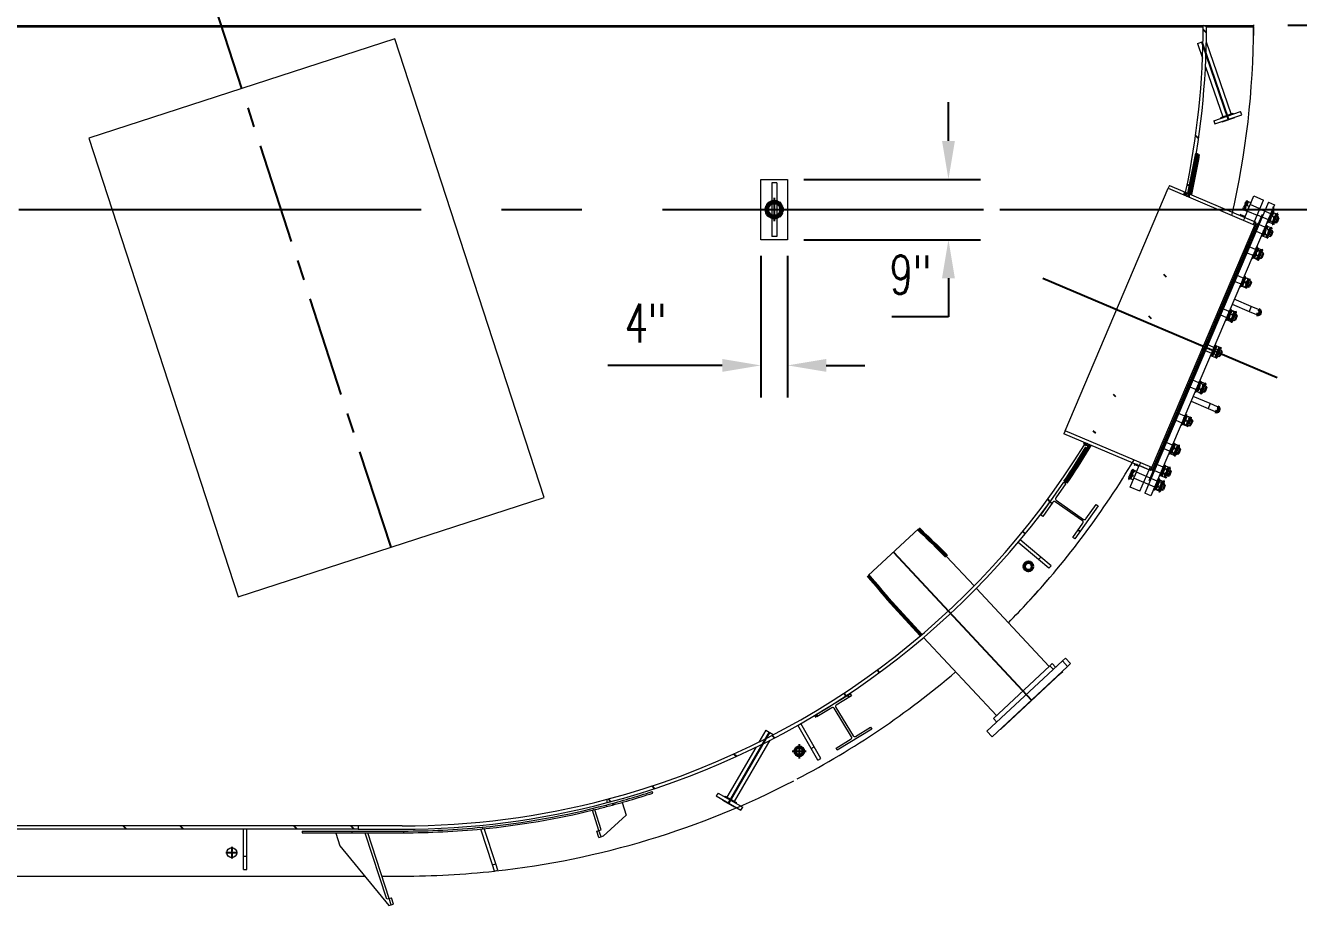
# Model space of a CAD drawing. Header units: inches. Extents: x 0 to 4731, y 0 to 1632.
# Drawn here: x 3888.6 to 4078.5, y 554.5 to 685.9 of the extents above; entities that cross this region are included whole.
import ezdxf

# ---------------------------------------------------------------- set-up
doc = ezdxf.new("R2010")
doc.units = ezdxf.units.IN
doc.header["$LTSCALE"] = 48
doc.header["$MEASUREMENT"] = 0
doc.linetypes.add('CENTER', pattern=[2, 1.25, -0.25, 0.25, -0.25])
doc.linetypes.add('PHANTOM2', pattern=[1.25, 0.625, -0.125, 0.125, -0.125, 0.125, -0.125])
for name, color, linetype, lineweight in [('AM_0', 7, 'Continuous', 50), ('AM_11', 92, 'PHANTOM2', 25), ('AM_7', 142, 'CENTER', 25), ('Am_8', 1, 'Continuous', 25), ('Equipment-AM_0', 7, 'Continuous', 50), ('Process-AM_0', 7, 'Continuous', 50), ('Process-AM_5', 92, 'Continuous', 25), ('Process-AM_7', 142, 'CENTER', 25)]:
    doc.layers.add(name, color=color, linetype=linetype, lineweight=lineweight)
doc.styles.get("Standard").update_dxf_attribs({"font": 'ROMANS.SHX', "width": 0.7})
doc.dimstyles.new('VALMET_ANSI$0', dxfattribs={"dimscale": 48, "dimtxt": 0.12, "dimasz": 0.12, "dimexe": 0.1, "dimexo": 0.05, "dimgap": 0.06, "dimtad": 1, "dimtoh": 1, "dimdec": 5, "dimzin": 7, "dimdsep": 46, "dimlunit": 4, "dimtxsty": 'Standard', "dimcen": 0, "dimclrd": 256, "dimclre": 256, "dimclrt": 140, "dimadec": 0, "dimazin": 2, "dimtp": 0.1, "dimtm": 0.1, "dimtfac": 0.71, "dimtdec": 5, "dimtofl": 0, "dimtmove": 0, "dimatfit": 3, "dimfxl": 1, "dimfrac": 2, "dimtolj": 1, "dimtzin": 7, "dimlwd": -1, "dimlwe": -1, "dimarcsym": 1})
pattern_1 = [(315, (2644.142, 1859.378), (12.72792, 12.72792), []), (315, (2644.142, 1850.892), (12.72792, 12.72792), [])]

# ---------------------------------------------------------------- blocks, each defined once
blk = doc.blocks.new('*U402')
at = {"layer": 'AM_7', "color": 0, "transparency": 16777216}
for p, q in [((-0.87, 0), (-0.15, 0)), ((0, 0.15), (0, 0.87)), ((0.15, 0), (0.87, 0)), ((0, -0.87), (0, -0.15))]:
    blk.add_line(p, q, dxfattribs=at)
at = {"layer": 'AM_7', "color": 0, "linetype": 'Continuous', "transparency": 16777216}
for p, q in [((-0.075, 0), (0.075, 0)), ((0, -0.075), (0, 0.075))]:
    blk.add_line(p, q, dxfattribs=at)
blk = doc.blocks.new('*D537')
at = {"layer": 'Defpoints', "color": 0, "transparency": 16777216}
for p in [(4074.54, 685.93), (4143.88, 685.93), (4031.55, 658.42)]:
    blk.add_point(p, dxfattribs=at)
at = {"layer": 'Process-AM_5', "linetype": 'ByBlock', "transparency": 16777216}
for p, q in [((4076.94, 685.93), (4148.68, 685.93)), ((4143.88, 680.17), (4143.88, 664.18)), ((4033.95, 658.42), (4148.68, 658.42)), ((4143.88, 658.42), (4143.88, 627.42)), ((4143.88, 627.42), (4092.62, 627.42))]:
    blk.add_line(p, q, dxfattribs=at)
at = {"layer": 'Process-AM_5', "transparency": 16777216}
for points in [[(4142.92, 680.17), (4144.84, 680.17), (4143.88, 685.93)], [(4142.92, 664.18), (4144.84, 664.18), (4143.88, 658.42)]]:
    blk.add_solid(points, dxfattribs=at)
at = {"layer": 'Process-AM_5', "color": 140, "transparency": 16777216, "insert": (4116.81, 634.69), "char_height": 5.76, "attachment_point": 5}
blk.add_mtext('\\A1;2\'-3 1/2" TYP.', dxfattribs=at)
blk = doc.blocks.new('*D538')
at = {"layer": 'Defpoints', "color": 0, "transparency": 16777216}
for p in [(4002.31, 662.92), (4002.31, 653.92), (4026.3, 653.92)]:
    blk.add_point(p, dxfattribs=at)
at = {"layer": 'Process-AM_5', "linetype": 'ByBlock', "transparency": 16777216}
for p, q in [((4026.3, 668.68), (4026.3, 674.44)), ((4004.71, 662.92), (4031.1, 662.92)), ((4004.71, 653.92), (4031.1, 653.92)), ((4026.3, 648.16), (4026.3, 642.4)), ((4026.3, 642.4), (4017.86, 642.4))]:
    blk.add_line(p, q, dxfattribs=at)
at = {"layer": 'Process-AM_5', "transparency": 16777216}
for points in [[(4025.34, 668.68), (4027.26, 668.68), (4026.3, 662.92)], [(4025.34, 648.16), (4027.26, 648.16), (4026.3, 653.92)]]:
    blk.add_solid(points, dxfattribs=at)
at = {"layer": 'Process-AM_5', "color": 140, "transparency": 16777216, "insert": (4020.64, 648.71), "char_height": 5.76, "attachment_point": 5}
blk.add_mtext('\\A1;9"', dxfattribs=at)
blk = doc.blocks.new('*D539')
at = {"layer": 'Defpoints', "color": 0, "transparency": 16777216}
for p in [(3998.31, 653.92), (4002.31, 653.92), (3998.31, 635.16)]:
    blk.add_point(p, dxfattribs=at)
at = {"layer": 'Process-AM_5', "linetype": 'ByBlock', "transparency": 16777216}
for p, q in [((3998.31, 651.52), (3998.31, 630.36)), ((4002.31, 651.52), (4002.31, 630.36)), ((3992.55, 635.16), (3975.46, 635.16)), ((4008.07, 635.16), (4013.83, 635.16))]:
    blk.add_line(p, q, dxfattribs=at)
at = {"layer": 'Process-AM_5', "transparency": 16777216}
for points in [[(3992.55, 636.12), (3992.55, 634.2), (3998.31, 635.16)], [(4008.07, 636.12), (4008.07, 634.2), (4002.31, 635.16)]]:
    blk.add_solid(points, dxfattribs=at)
at = {"layer": 'Process-AM_5', "color": 140, "transparency": 16777216, "insert": (3981.13, 641.47), "char_height": 5.76, "attachment_point": 5}
blk.add_mtext('\\A1;4"', dxfattribs=at)

msp = doc.modelspace()

# ---------------------------------------------------------------- hatches: boundary and pattern name
at = {"layer": 'Am_8'}
h = msp.add_hatch(dxfattribs=at)
h.set_pattern_fill('ANSI32', color=256, scale=48, angle=-90, style=0)
h.set_pattern_definition(pattern_1)
edge = h.paths.add_edge_path(flags=0)
edge.add_arc((3944.809903, 685.925099), 119.5, -44.31000696, -0.01498321, ccw=False)
edge.add_line((4030.320607, 602.449536), (4030.661821, 602.083294))
edge.add_arc((3944.809903, 685.925099), 120, -44.32133259, -0.10983014)
edge.add_line((4064.809683, 685.695071), (4064.309899, 685.893849))
h = msp.add_hatch(dxfattribs=at)
h.set_pattern_fill('ANSI32', color=256, scale=48, angle=-90, style=0)
h.set_pattern_definition([(315, (2644.142, 1859.378), (12.72792, 12.72792), []), (315, (2644.142, 1850.892), (12.72792, 12.72792), [])])
edge = h.paths.add_edge_path(flags=0)
edge.add_arc((3939.173743, 688.238355), 126.25, -12.59106894, -9.81822956)
edge.add_line((4063.574647, 666.709825), (4063.337423, 666.805192))
edge.add_arc((3939.173743, 688.238355), 126, -12.57243246, -9.7938933, ccw=False)
edge.add_line((4062.152465, 660.811474), (4062.387525, 660.716977))
h = msp.add_hatch(dxfattribs=at)
h.set_pattern_fill('ANSI32', color=256, scale=48, angle=-90, style=0)
h.set_pattern_definition(pattern_1)
edge = h.paths.add_edge_path(flags=0)
edge.add_line((4043.536368, 617.743737), (4040.083438, 612.812442))
edge.add_line((4040.083438, 612.812442), (4040.382429, 612.603086))
edge.add_line((4040.382429, 612.603086), (4041.890935, 614.757456))
edge.add_arc((4042.095723, 614.614062), 0.25, 55, 145, ccw=False)
edge.add_line((4042.239117, 614.81885), (4046.310302, 611.968175))
edge.add_arc((4046.166908, 611.763387), 0.25, -35, 55, ccw=False)
edge.add_line((4046.371696, 611.619993), (4044.86319, 609.465623))
edge.add_line((4044.86319, 609.465623), (4045.162181, 609.256268))
edge.add_line((4045.162181, 609.256268), (4048.615111, 614.187563))
edge.add_line((4048.615111, 614.187563), (4048.31612, 614.396918))
edge.add_line((4048.31612, 614.396918), (4046.807614, 612.242548))
edge.add_arc((4046.602826, 612.385943), 0.25, -125, -35, ccw=False)
edge.add_line((4046.459432, 612.181155), (4042.388247, 615.031829))
edge.add_arc((4042.531641, 615.236617), 0.25, 145, 235, ccw=False)
edge.add_line((4042.326853, 615.380012), (4043.835359, 617.534381))
edge.add_line((4043.835359, 617.534381), (4043.536368, 617.743737))
h = msp.add_hatch(dxfattribs=at)
h.set_pattern_fill('ANSI32', color=256, scale=48, angle=-90, style=0)
h.set_pattern_definition(pattern_1)
edge = h.paths.add_edge_path(flags=0)
edge.add_line((3975.39693, 570.405907), (3975.39693, 569.888752))
edge.add_arc((3944.809903, 685.925099), 120, -75.23282052, -49.73093535)
edge.add_line((4022.375251, 594.363007), (4022.034037, 594.729249))
edge.add_arc((3944.809903, 685.925099), 119.5, -75.16961847, -49.74226098, ccw=False)
h = msp.add_hatch(dxfattribs=at)
h.set_pattern_fill('ANSI32', color=256, scale=48, angle=-79.58070065, style=0)
h.set_pattern_definition([(325.4193, (2436.099, 1591.512), (10.2162, 14.8199), []), (325.4193, (2437.634, 1583.167), (10.2162, 14.8199), [])])
edge = h.paths.add_edge_path(flags=0)
edge.add_line((4011.62041, 586.138468), (4006.483091, 583.00026))
edge.add_line((4006.483091, 583.00026), (4006.673365, 582.688778))
edge.add_line((4006.673365, 582.688778), (4008.917742, 584.059789))
edge.add_arc((4009.048066, 583.846445), 0.25, 31.41929935, 121.41929935, ccw=False)
edge.add_line((4009.26141, 583.97677), (4011.852256, 579.735495))
edge.add_arc((4011.638913, 579.60517), 0.25, -58.58070065, 31.41929935, ccw=False)
edge.add_line((4011.769237, 579.391827), (4009.52486, 578.020815))
edge.add_line((4009.52486, 578.020815), (4009.715133, 577.709333))
edge.add_line((4009.715133, 577.709333), (4014.852452, 580.847542))
edge.add_line((4014.852452, 580.847542), (4014.662179, 581.159024))
edge.add_line((4014.662179, 581.159024), (4012.417802, 579.788012))
edge.add_arc((4012.287478, 580.001356), 0.25, -148.58070065, -58.58070065, ccw=False)
edge.add_line((4012.074134, 579.871032), (4009.483287, 584.112307))
edge.add_arc((4009.696631, 584.242631), 0.25, 121.41929935, 211.41929935, ccw=False)
edge.add_line((4009.566307, 584.455975), (4011.810684, 585.826986))
edge.add_line((4011.810684, 585.826986), (4011.62041, 586.138468))
h = msp.add_hatch(dxfattribs=at)
h.set_pattern_fill('ANSI32', color=256, scale=48, angle=-90, style=0)
h.set_pattern_definition(pattern_1)
edge = h.paths.add_edge_path(flags=0)
edge.add_arc((3944.980644, 685.399613), 119.75, -75.36643054, -71.9453252, ccw=False)
edge.add_line((3975.23384, 569.534145), (3975.296999, 569.292255))
edge.add_arc((3944.980644, 685.399613), 120, -75.36643054, -71.9453252)
edge.add_line((3982.171572, 571.308269), (3982.094091, 571.545959))
h = msp.add_hatch(dxfattribs=at)
h.set_pattern_fill('ANSI32', color=256, scale=48, angle=-90, style=0)
h.set_pattern_definition(pattern_1)
h.paths.add_polyline_path([(3938.222876, 565.925099), (3938.222876, 566.425099), (3890.472722, 566.425099), (3890.472722, 565.925099)], flags=0)

# ---------------------------------------------------------------- linework, layer by layer
at = {"layer": 'AM_0', "lineweight": 18}
for p, q in [((4064.809683, 685.695071), (4064.309899, 685.893849)), ((4063.456495, 683.204806), (4064.285092, 683.490115)), ((4063.456495, 683.204806), (4064.209148, 681.018942)), ((4068.464233, 672.700369), (4064.783144, 683.391029)), ((4064.650285, 679.737786), (4067.220876, 672.272247)), ((4065.874024, 671.676286), (4069.892478, 673.059951)), ((4066.036808, 671.203527), (4070.055262, 672.587191)), ((4066.926584, 672.170914), (4068.758526, 672.801702)), ((4068.799222, 672.683512), (4068.758526, 672.801702)), ((4070.055262, 672.587191), (4069.892478, 673.059951)), ((4065.874024, 671.676286), (4066.036808, 671.203527)), ((4066.926584, 672.170914), (4066.96728, 672.052724)), ((4067.100516, 671.569791), (4067.120864, 671.510696)), ((4067.120864, 671.510696), (4069.011902, 672.161832)), ((4069.011902, 672.161832), (4068.991554, 672.220927)), ((4063.574647, 666.709825), (4063.337423, 666.805192)), ((3998.309903, 653.924849), (3998.309903, 662.924849)), ((3998.309903, 662.924849), (4002.309903, 662.924849)), ((4002.309903, 662.924849), (4002.309903, 653.924849)), ((3999.934903, 662.424849), (3999.934903, 659.551584)), ((4000.684903, 662.424849), (3999.934903, 662.424849)), ((4000.684903, 662.424849), (4000.684903, 659.551584)), ((4043.722425, 625.399382), (4059.085495, 661.592508)), ((4059.270328, 662.027947), (4059.085495, 661.592508)), ((4059.085495, 661.592508), (4071.987059, 656.116119)), ((4059.270328, 662.027947), (4072.171892, 656.551558)), ((3999.934903, 659.387916), (3999.934903, 657.461782)), ((4000.684903, 659.387916), (4000.684903, 657.461782)), ((4074.034408, 659.52873), (4055.59137, 616.079655)), ((4074.940417, 659.144152), (4056.497379, 615.695077)), ((4062.150277, 660.800674), (4061.672193, 660.956012)), ((4062.387525, 660.716977), (4062.152465, 660.811474)), ((4062.387525, 660.716977), (4062.385035, 660.705832)), ((4070.742138, 659.380011), (4070.474677, 658.749912)), ((4070.504836, 657.259181), (4071.859987, 660.451717)), ((4071.172701, 658.882953), (4070.730011, 659.070864)), ((4070.823239, 659.571073), (4070.742138, 659.380011)), ((4070.857787, 659.585031), (4070.823239, 659.571073)), ((4071.398786, 659.415575), (4070.956096, 659.603486)), ((4071.398786, 659.415575), (4071.172701, 658.882953)), ((4072.765355, 658.554228), (4071.315741, 659.169553)), ((4071.859987, 660.451717), (4073.309601, 659.836392)), ((4071.95445, 656.643856), (4073.309601, 659.836392)), ((4074.034408, 659.52873), (4074.940417, 659.144152)), ((3999.934903, 657.298114), (3999.934903, 654.424849)), ((4000.684903, 657.298114), (4000.684903, 654.424849)), ((4056.267964, 617.975892), (4073.140371, 657.724792)), ((4069.947275, 657.50743), (4069.943111, 657.497619)), ((4070.533716, 657.377598), (4070.091026, 657.565509)), ((4070.278882, 658.288647), (4070.269447, 658.26642)), ((4070.278882, 658.288647), (4070.474677, 658.749912)), ((4070.504836, 657.259181), (4070.320003, 656.823743)), ((4070.863864, 658.155377), (4070.421174, 658.343288)), ((4070.533716, 657.377598), (4070.486716, 657.266873)), ((4070.504836, 657.259181), (4071.95445, 656.643856)), ((4070.863864, 658.155377), (4071.172701, 658.882953)), ((4070.900397, 658.191063), (4072.350011, 657.575739)), ((4072.373085, 657.630099), (4074.003901, 656.937859)), ((4074.373096, 657.807627), (4072.74228, 658.499868)), ((4074.671888, 658.108498), (4073.995031, 656.513923)), ((4074.517128, 657.463328), (4075.003864, 657.256721)), ((4074.671888, 658.108498), (4074.526927, 658.170031)), ((4074.743212, 657.99595), (4075.229948, 657.789343)), ((4074.95036, 656.850097), (4075.217821, 657.480196)), ((4075.163592, 656.445599), (4075.532787, 657.315368)), ((4075.532787, 657.315368), (4075.206624, 657.453816)), ((4075.298922, 657.671258), (4075.217821, 657.480196)), ((4075.595358, 657.160497), (4075.532787, 657.315368)), ((4056.623989, 619.922993), (4071.987059, 656.116119)), ((4056.687403, 619.467827), (4072.358529, 656.386688)), ((4071.714563, 655.474158), (4071.932005, 655.381859)), ((4071.95445, 656.643856), (4071.769617, 656.208418)), ((4071.987059, 656.116119), (4072.171892, 656.551558)), ((4072.3012, 656.251627), (4072.083758, 656.343926)), ((4072.113207, 655.304943), (4072.221928, 655.258794)), ((4072.358529, 656.386688), (4072.539731, 656.309772)), ((4072.591122, 656.128562), (4072.482401, 656.174712)), ((4073.520206, 655.798345), (4072.614197, 656.182923)), ((4073.795924, 656.044856), (4073.119067, 654.45028)), ((4073.696506, 655.659355), (4073.642093, 655.682452)), ((4073.795924, 656.044856), (4073.650962, 656.106388)), ((4073.718276, 655.581353), (4074.205013, 655.374745)), ((4073.85007, 656.575456), (4073.995031, 656.513923)), ((4073.878142, 655.957973), (4074.364879, 655.751366)), ((4074.125537, 656.540799), (4074.612274, 656.334192)), ((4074.137665, 656.849946), (4074.151646, 656.875145)), ((4074.146062, 654.955289), (4074.385861, 655.52022)), ((4074.148862, 656.876327), (4074.207926, 656.851256)), ((4074.20829, 656.735753), (4074.695026, 656.529145)), ((4074.656822, 655.251725), (4074.330659, 655.390173)), ((4074.422958, 655.607615), (4074.364879, 655.751366)), ((4074.422958, 655.607615), (4074.385861, 655.52022)), ((4074.754565, 656.388833), (4074.95036, 656.850097)), ((4074.837429, 656.584047), (4075.163592, 656.445599)), ((4075.163592, 656.445599), (4075.318462, 656.508171)), ((4075.595358, 657.160497), (4075.318462, 656.508171)), ((4002.309903, 653.924849), (3998.309903, 653.924849)), ((4000.684903, 654.424849), (3999.934903, 654.424849)), ((4072.198853, 655.204433), (4073.104862, 654.819856)), ((4072.974105, 654.511813), (4073.119067, 654.45028)), ((4073.238678, 654.45149), (4073.725415, 654.244883)), ((4073.398544, 654.828111), (4073.885281, 654.621504)), ((4073.869166, 654.302962), (4073.906263, 654.390358)), ((4073.906263, 654.390358), (4074.146062, 654.955289)), ((4073.910315, 654.542116), (4074.287628, 654.381956)), ((4074.287628, 654.381956), (4074.656822, 655.251725)), ((4074.287628, 654.381956), (4074.442498, 654.444528)), ((4074.719394, 655.096854), (4074.442498, 654.444528)), ((4074.719394, 655.096854), (4074.656822, 655.251725)), ((4070.321105, 652.191376), (4070.538547, 652.099077)), ((4070.907742, 652.968846), (4070.690299, 653.061144)), ((4070.719748, 652.022162), (4071.734478, 651.591434)), ((4072.103673, 652.461203), (4071.088943, 652.89193)), ((4072.402466, 652.762074), (4071.725608, 651.167498)), ((4072.0822, 651.726997), (4072.568936, 651.52039)), ((4072.30917, 652.373975), (4072.248634, 652.39967)), ((4072.402466, 652.762074), (4072.257504, 652.823606)), ((4072.391037, 652.454572), (4072.877773, 652.247965)), ((4072.47379, 652.649526), (4072.960526, 652.442918)), ((4072.556809, 651.211243), (4072.82427, 651.841341)), ((4072.82427, 651.841341), (4073.020065, 652.302606)), ((4072.894169, 651.099175), (4073.263364, 651.968943)), ((4073.263364, 651.968943), (4072.937201, 652.107391)), ((4073.0295, 652.324833), (4073.015926, 652.35843)), ((4073.325936, 651.814073), (4073.04904, 651.161746)), ((4073.325936, 651.814073), (4073.263364, 651.968943)), ((4071.580647, 651.229031), (4071.725608, 651.167498)), ((4071.856115, 651.194375), (4072.342851, 650.987767)), ((4072.475708, 651.020181), (4072.556809, 651.211243)), ((4072.568006, 651.237623), (4072.894169, 651.099175)), ((4072.894169, 651.099175), (4073.04904, 651.161746)), ((4068.505115, 647.913171), (4068.722557, 647.820873)), ((4069.091751, 648.690641), (4068.874309, 648.78294)), ((4068.903758, 647.743957), (4069.918488, 647.31323)), ((4070.287683, 648.182998), (4069.272953, 648.613725)), ((4070.586475, 648.483869), (4069.909618, 646.889294)), ((4070.446005, 648.115795), (4070.432644, 648.121466)), ((4070.586475, 648.483869), (4070.441514, 648.545402)), ((4070.524943, 648.338908), (4070.625858, 648.296072)), ((4070.625858, 648.296072), (4071.112594, 648.089465)), ((4070.798166, 647.068139), (4071.075062, 647.720466)), ((4071.075062, 647.720466), (4071.21351, 648.046629)), ((4071.078179, 646.82097), (4071.447374, 647.690739)), ((4071.447374, 647.690739), (4071.10394, 647.836518)), ((4071.112594, 648.089465), (4071.21351, 648.046629)), ((4071.509946, 647.535868), (4071.447374, 647.690739)), ((4069.764657, 646.950826), (4069.909618, 646.889294)), ((4070.072066, 646.991419), (4069.971151, 647.034255)), ((4070.06345, 647.251697), (4070.078153, 647.245456)), ((4070.072066, 646.991419), (4070.558802, 646.784812)), ((4070.348962, 647.643746), (4070.835698, 647.437138)), ((4070.659717, 646.741976), (4070.558802, 646.784812)), ((4070.659717, 646.741976), (4070.798166, 647.068139)), ((4070.752016, 646.959418), (4071.078179, 646.82097)), ((4071.078179, 646.82097), (4071.23305, 646.883542)), ((4071.509946, 647.535868), (4071.23305, 646.883542)), ((4068.64169, 644.305281), (4071.178514, 643.228463)), ((4071.486176, 643.95327), (4068.949352, 645.030088)), ((4071.486176, 643.95327), (4071.178514, 643.228463)), ((4072.573387, 643.491776), (4071.486176, 643.95327)), ((4066.390349, 642.931097), (4066.607791, 642.838798)), ((4066.976986, 643.708566), (4066.759544, 643.800865)), ((4066.788993, 642.761882), (4067.803723, 642.331155)), ((4068.172918, 643.200924), (4067.158188, 643.631651)), ((4068.47171, 643.501795), (4067.794853, 641.907219)), ((4067.950035, 642.269049), (4067.937487, 642.243243)), ((4067.948684, 642.269623), (4068.006179, 642.245218)), ((4068.008112, 642.129049), (4068.494848, 641.922441)), ((4068.31695, 642.856624), (4068.803686, 642.650017)), ((4068.47171, 643.501795), (4068.326749, 643.563327)), ((4068.543034, 643.389246), (4069.029771, 643.182639)), ((4068.554387, 641.782129), (4068.750182, 642.243393)), ((4068.637251, 641.977344), (4068.963414, 641.838895)), ((4068.750182, 642.243393), (4069.017643, 642.873492)), ((4068.963414, 641.838895), (4069.332609, 642.708664)), ((4069.332609, 642.708664), (4069.006446, 642.847112)), ((4069.017643, 642.873492), (4069.098744, 643.064554)), ((4069.395181, 642.553793), (4069.118284, 641.901467)), ((4069.395181, 642.553793), (4069.332609, 642.708664)), ((4071.178514, 643.228463), (4072.265724, 642.766969)), ((4067.649892, 641.968752), (4067.794853, 641.907219)), ((4067.92536, 641.934095), (4068.412096, 641.727488)), ((4068.509244, 641.745474), (4068.544952, 641.759901)), ((4068.963414, 641.838895), (4069.118284, 641.901467)), ((4064.707564, 638.362142), (4064.490121, 638.45444)), ((4065.903495, 637.854499), (4064.888765, 638.285226)), ((4066.202288, 638.15537), (4066.057326, 638.216902)), ((4064.120927, 637.584672), (4064.338369, 637.492373)), ((4064.519571, 637.415458), (4065.5343, 636.98473)), ((4065.380469, 636.622327), (4065.525431, 636.560795)), ((4066.202288, 638.15537), (4065.525431, 636.560795)), ((4065.645042, 636.562005), (4066.131778, 636.355397)), ((4065.679262, 636.923198), (4065.73198, 636.900821)), ((4065.804908, 636.938625), (4066.291644, 636.732018)), ((4066.101174, 637.770589), (4066.048456, 637.792966)), ((4066.12464, 637.691867), (4066.611377, 637.48526)), ((4066.27553, 636.413477), (4066.312627, 636.500872)), ((4066.284506, 638.068488), (4066.771243, 637.86188)), ((4066.312627, 636.500872), (4066.552426, 637.065803)), ((4066.367828, 636.630919), (4066.693991, 636.492471)), ((4066.552426, 637.065803), (4066.792225, 637.630734)), ((4066.693991, 636.492471), (4067.063186, 637.362239)), ((4066.693991, 636.492471), (4066.848862, 636.555043)), ((4067.063186, 637.362239), (4066.737023, 637.500687)), ((4066.792225, 637.630734), (4066.829322, 637.718129)), ((4067.125758, 637.207369), (4066.848862, 636.555043)), ((4067.125758, 637.207369), (4067.063186, 637.362239)), ((4062.438141, 633.015717), (4062.220699, 633.108016)), ((4062.728064, 632.892652), (4062.619343, 632.938801)), ((4063.657147, 632.562435), (4062.751138, 632.947013)), ((4063.932865, 632.808945), (4063.256008, 631.21437)), ((4063.932865, 632.808945), (4063.787904, 632.870478)), ((4063.921436, 632.501444), (4064.408173, 632.294836)), ((4064.004189, 632.696397), (4064.490925, 632.48979)), ((4061.851504, 632.238247), (4062.068946, 632.145949)), ((4062.250148, 632.069033), (4062.358869, 632.022884)), ((4062.335794, 631.968523), (4063.241803, 631.583945)), ((4063.111047, 631.275902), (4063.256008, 631.21437)), ((4063.31754, 631.359331), (4063.331114, 631.325734)), ((4063.386514, 631.241246), (4063.87325, 631.034639)), ((4063.612599, 631.773868), (4064.099335, 631.567261)), ((4063.836735, 632.422049), (4063.779034, 632.446542)), ((4063.780384, 632.445968), (4063.790232, 632.472922)), ((4064.006107, 631.067052), (4064.087208, 631.258114)), ((4064.087208, 631.258114), (4064.354669, 631.888213)), ((4064.098406, 631.284494), (4064.424569, 631.146046)), ((4064.354669, 631.888213), (4064.550464, 632.349477)), ((4064.424569, 631.146046), (4064.793764, 632.015814)), ((4064.424569, 631.146046), (4064.579439, 631.208618)), ((4064.793764, 632.015814), (4064.4676, 632.154263)), ((4064.856335, 631.860944), (4064.579439, 631.208618)), ((4064.856335, 631.860944), (4064.793764, 632.015814)), ((4062.488443, 629.809141), (4065.025268, 628.732323)), ((4065.33293, 629.45713), (4062.796106, 630.533948)), ((4065.33293, 629.45713), (4065.025268, 628.732323)), ((4065.025268, 628.732323), (4066.112478, 628.27083)), ((4066.420141, 628.995637), (4065.33293, 629.45713)), ((4059.736739, 627.256173), (4059.954181, 627.163874)), ((4060.323376, 628.033642), (4060.105934, 628.125941)), ((4060.135383, 627.086958), (4060.244104, 627.040809)), ((4060.221029, 626.986449), (4061.127038, 626.601871)), ((4060.613299, 627.910577), (4060.504577, 627.956727)), ((4061.542382, 627.58036), (4060.636373, 627.964938)), ((4061.8181, 627.826871), (4061.141243, 626.232295)), ((4061.580586, 626.986747), (4062.067323, 626.78014)), ((4061.8181, 627.826871), (4061.673138, 627.888403)), ((4061.857483, 627.639073), (4061.756567, 627.681909)), ((4061.857483, 627.639073), (4062.344219, 627.432466)), ((4062.02979, 626.411141), (4062.306686, 627.063467)), ((4062.306686, 627.063467), (4062.445134, 627.38963)), ((4062.309804, 626.163971), (4062.678998, 627.03374)), ((4062.445134, 627.38963), (4062.344219, 627.432466)), ((4062.678998, 627.03374), (4062.352835, 627.172188)), ((4062.74157, 626.878869), (4062.464674, 626.226543)), ((4062.74157, 626.878869), (4062.678998, 627.03374)), ((4043.722425, 625.399382), (4043.537592, 624.963944)), ((4056.439156, 619.487555), (4043.537592, 624.963944)), ((4056.623989, 619.922993), (4043.722425, 625.399382)), ((4060.996281, 626.293828), (4061.141243, 626.232295)), ((4061.202775, 626.377257), (4061.30369, 626.334421)), ((4061.30369, 626.334421), (4061.790427, 626.127813)), ((4061.790427, 626.127813), (4061.891342, 626.084977)), ((4061.891342, 626.084977), (4062.02979, 626.411141)), ((4061.966369, 626.309751), (4062.309804, 626.163971)), ((4062.309804, 626.163971), (4062.464674, 626.226543)), ((4046.599234, 623.321727), (4047.088405, 623.162786)), ((4058.507386, 623.755438), (4058.289944, 623.847737)), ((4059.703317, 623.247795), (4058.688587, 623.678522)), ((4060.00211, 623.548666), (4059.325253, 621.954091)), ((4060.00211, 623.548666), (4059.857148, 623.610198)), ((4060.073434, 623.436118), (4060.56017, 623.229511)), ((4060.548043, 622.920364), (4060.629144, 623.111425)), ((4060.629144, 623.111425), (4060.61557, 623.145022)), ((4046.916403, 622.912103), (4047.151463, 622.817606)), ((4057.920749, 622.977968), (4058.138191, 622.885669)), ((4058.319393, 622.808754), (4059.334122, 622.378027)), ((4059.180291, 622.015623), (4059.325253, 621.954091)), ((4059.455759, 621.980967), (4059.942495, 621.77436)), ((4059.538512, 622.17592), (4060.025248, 621.969313)), ((4059.847349, 622.903496), (4060.334085, 622.696888)), ((4060.041755, 621.793199), (4060.075352, 621.806773)), ((4060.084787, 621.829), (4060.280582, 622.290265)), ((4060.108587, 622.049286), (4060.493814, 621.885767)), ((4060.156453, 621.997835), (4060.164216, 622.025673)), ((4060.280582, 622.290265), (4060.548043, 622.920364)), ((4060.493814, 621.885767), (4060.863008, 622.755535)), ((4060.493814, 621.885767), (4060.648684, 621.948339)), ((4060.863008, 622.755535), (4060.536845, 622.893983)), ((4060.92558, 622.600665), (4060.648684, 621.948339)), ((4060.92558, 622.600665), (4060.863008, 622.755535)), ((4053.678808, 619.181324), (4053.411347, 618.551225)), ((4053.416949, 617.002642), (4054.7721, 620.195178)), ((4053.874603, 619.642588), (4053.678808, 619.181324)), ((4053.874603, 619.642588), (4053.884038, 619.664816)), ((4054.376832, 619.314365), (4053.934142, 619.502275)), ((4054.376832, 619.314365), (4054.067995, 618.586789)), ((4054.210375, 620.433616), (4054.20621, 620.423806)), ((4054.70698, 620.092144), (4054.26429, 620.280055)), ((4057.433895, 617.90137), (4054.353465, 619.208935)), ((4054.70698, 620.092144), (4054.75398, 620.20287)), ((4054.956933, 620.630616), (4054.7721, 620.195178)), ((4056.221714, 619.579853), (4054.7721, 620.195178)), ((4054.866563, 616.387318), (4056.221714, 619.579853)), ((4056.406547, 620.015292), (4056.221714, 619.579853)), ((4056.439156, 619.487555), (4056.623989, 619.922993)), ((4056.527291, 619.695186), (4056.744733, 619.602888)), ((4056.868605, 619.390912), (4056.687403, 619.467827)), ((4057.113927, 620.472656), (4056.896485, 620.564955)), ((4056.925934, 619.525972), (4057.940664, 619.095245)), ((4058.309859, 619.965013), (4057.295129, 620.39574)), ((4058.608652, 620.265884), (4057.931794, 618.671309)), ((4058.608652, 620.265884), (4058.46369, 620.327417)), ((4058.531004, 619.802381), (4059.01774, 619.595774)), ((4058.69087, 620.179002), (4059.177606, 619.972395)), ((4058.95879, 619.176317), (4059.198589, 619.741249)), ((4059.100355, 618.602985), (4059.46955, 619.472754)), ((4059.46955, 619.472754), (4059.143387, 619.611202)), ((4059.198589, 619.741249), (4059.235686, 619.828644)), ((4059.532122, 619.317883), (4059.255226, 618.665557)), ((4059.532122, 619.317883), (4059.46955, 619.472754)), ((4043.536368, 617.743737), (4043.835359, 617.534381)), ((4043.623004, 617.766008), (4043.860228, 617.670641)), ((4053.411347, 618.551225), (4053.330246, 618.360163)), ((4053.330246, 618.360163), (4053.343783, 618.326659)), ((4053.84191, 618.054167), (4053.39922, 618.242078)), ((4054.067995, 618.586789), (4053.625305, 618.7747)), ((4053.84191, 618.054167), (4054.067995, 618.586789)), ((4053.98427, 618.339167), (4057.0647, 617.031602)), ((4057.732687, 618.202241), (4057.05583, 616.607666)), ((4057.637919, 617.814767), (4057.578856, 617.839838)), ((4057.590054, 617.866218), (4057.581639, 617.838656)), ((4057.732687, 618.202241), (4057.587726, 618.263774)), ((4057.721258, 617.89474), (4058.207995, 617.688133)), ((4057.786833, 618.732841), (4057.931794, 618.671309)), ((4057.804011, 618.089693), (4058.290747, 617.883086)), ((4057.88703, 616.65141), (4058.154491, 617.281509)), ((4058.051406, 618.672519), (4058.538142, 618.465912)), ((4058.085626, 619.033712), (4058.140039, 619.010615)), ((4058.154491, 617.281509), (4058.350286, 617.742773)), ((4058.593586, 617.409111), (4058.206887, 617.573254)), ((4058.211272, 619.04914), (4058.698008, 618.842533)), ((4058.224391, 616.539342), (4058.593586, 617.409111)), ((4058.266072, 617.548132), (4058.27862, 617.573939)), ((4058.359721, 617.765001), (4058.345764, 617.799545)), ((4058.656157, 617.25424), (4058.593586, 617.409111)), ((4058.681894, 618.523991), (4058.718991, 618.611386)), ((4058.718991, 618.611386), (4058.95879, 619.176317)), ((4058.774192, 618.741433), (4059.100355, 618.602985)), ((4059.100355, 618.602985), (4059.255226, 618.665557)), ((4054.866563, 616.387318), (4053.416949, 617.002642)), ((4056.497379, 615.695077), (4055.59137, 616.079655)), ((4056.910869, 616.669198), (4057.05583, 616.607666)), ((4057.186336, 616.634542), (4057.673072, 616.427935)), ((4057.412421, 617.167164), (4057.899157, 616.960557)), ((4057.77266, 616.446907), (4057.805929, 616.460348)), ((4057.805929, 616.460348), (4057.88703, 616.65141)), ((4057.898228, 616.67779), (4058.224391, 616.539342)), ((4058.224391, 616.539342), (4058.379261, 616.601914)), ((4058.656157, 617.25424), (4058.379261, 616.601914)), ((4021.836334, 610.764914), (4014.339002, 603.779929)), ((4039.754252, 606.166507), (4036.694842, 608.742472)), ((4036.85544, 608.934067), (4037.016461, 609.125306)), ((4040.076293, 606.548986), (4037.016461, 609.125306)), ((4030.11909, 602.243604), (4026.013853, 606.649961)), ((4039.754252, 606.166507), (4040.076293, 606.548986)), ((4041.284168, 604.878346), (4039.754252, 606.166507)), ((4041.606209, 605.260825), (4040.076293, 606.548986)), ((4041.284168, 604.878346), (4041.606209, 605.260825)), ((4041.319998, 590.221112), (4030.460267, 601.877403)), ((4022.594871, 594.549507), (4033.454602, 582.893217)), ((4032.045231, 580.555098), (4043.305422, 591.045798)), ((4043.305422, 591.045798), (4043.751866, 591.461734)), ((4043.305422, 591.045798), (4044.072295, 590.222676)), ((4044.518739, 590.638611), (4043.751866, 591.461734)), ((4032.812104, 579.731976), (4044.072295, 590.222676)), ((4032.997312, 582.467176), (4041.442455, 590.335201)), ((4034.043663, 580.793952), (4043.016628, 589.153728)), ((4041.442455, 590.335201), (4041.777288, 590.647153)), ((4041.442455, 590.335201), (4041.953703, 589.786453)), ((4042.288537, 590.098404), (4041.777288, 590.647153)), ((4042.974023, 589.199457), (4043.016628, 589.153728)), ((4043.016628, 589.153728), (4043.372388, 589.485177)), ((4043.372388, 589.485177), (4043.329784, 589.530906)), ((4044.072295, 590.222676), (4044.518739, 590.638611)), ((4005.8214, 577.972587), (4003.84145, 581.448187)), ((4006.25585, 578.220081), (4004.275949, 581.695596)), ((4032.997312, 582.467176), (4033.50856, 581.918428)), ((3999.033348, 580.718344), (3997.989413, 578.910195)), ((3999.033348, 580.718344), (4000.172172, 580.060844)), ((4032.045231, 580.555098), (4032.812104, 579.731976)), ((4034.001059, 580.839681), (4034.043663, 580.793952)), ((3997.539481, 578.130889), (3993.252098, 570.704925)), ((3994.390922, 570.047425), (3999.676869, 579.202955)), ((4005.8214, 577.972587), (4006.25585, 578.220081)), ((4006.811375, 576.234787), (4005.8214, 577.972587)), ((4007.245825, 576.482281), (4006.25585, 578.220081)), ((4006.811375, 576.234787), (4007.245825, 576.482281)), ((3991.918706, 571.330422), (3991.668706, 570.897409)), ((3991.668706, 570.897409), (3995.349314, 568.772409)), ((3991.918706, 571.330422), (3995.599314, 569.205422)), ((3992.642985, 570.334909), (3992.611735, 570.280783)), ((3992.611735, 570.280783), (3994.343785, 569.280783)), ((3992.982548, 570.86055), (3992.920048, 570.752297)), ((3992.982548, 570.86055), (3994.660472, 569.8918)), ((3994.597972, 569.783547), (3994.660472, 569.8918)), ((3994.343785, 569.280783), (3994.375035, 569.334909)), ((3995.349314, 568.772409), (3995.599314, 569.205422))]:
    msp.add_line(p, q, dxfattribs=at)
at = {"layer": 'AM_0', "flags": 128}
for points in [[(4070.858503, 659.583258), (4070.884102, 659.593104), (4070.956096, 659.603486)], [(4069.962961, 657.489193), (4069.980469, 657.505718), (4070.091026, 657.565509)], [(4074.600921, 657.94131), (4074.598826, 657.935283), (4074.602885, 657.891116), (4074.607442, 657.88291)], [(4075.246106, 657.613737), (4075.250391, 657.614861), (4075.286607, 657.643337), (4075.289487, 657.64903)], [(4074.065999, 656.681112), (4074.063904, 656.675086), (4074.067963, 656.630918), (4074.098604, 656.575748), (4074.125537, 656.540799)], [(4074.112453, 656.716328), (4074.125181, 656.815778), (4074.137665, 656.849946)], [(4074.612274, 656.334192), (4074.656123, 656.339096), (4074.715468, 656.354664), (4074.751685, 656.38314), (4074.754565, 656.388833)], [(4072.259832, 652.42605), (4072.25343, 652.409875), (4072.251067, 652.398638)], [(4072.33685, 652.538084), (4072.309023, 652.509148), (4072.259832, 652.42605)], [(4072.331498, 652.594885), (4072.328047, 652.566451), (4072.338733, 652.532016), (4072.391037, 652.454572)], [(4072.47379, 652.649526), (4072.391606, 652.636456), (4072.338406, 652.606399), (4072.331498, 652.594885)], [(4072.877773, 652.247965), (4072.959957, 652.261035), (4073.013157, 652.291092), (4073.020065, 652.302606)], [(4073.020065, 652.302606), (4073.023515, 652.33104), (4073.01283, 652.365474), (4072.960526, 652.442918)], [(4071.856115, 651.194375), (4071.808427, 651.262572), (4071.793092, 651.32172), (4071.796576, 651.334687)], [(4071.796576, 651.334687), (4071.814633, 651.356921), (4071.839877, 651.369651)], [(4072.485143, 651.042408), (4072.467086, 651.020174), (4072.434893, 651.00394), (4072.342851, 650.987767)], [(4072.478208, 651.09556), (4072.488626, 651.055375), (4072.485143, 651.042408)], [(4067.865821, 642.074408), (4067.86237, 642.045974), (4067.873055, 642.011539), (4067.92536, 641.934095)], [(4068.008112, 642.129049), (4067.925928, 642.115979), (4067.872729, 642.085922), (4067.865821, 642.074408)], [(4067.937487, 642.243243), (4067.91541, 642.170929), (4067.908861, 642.106336)], [(4068.407674, 643.281466), (4068.397259, 643.321638), (4068.400743, 643.334606)], [(4068.400743, 643.334606), (4068.418799, 643.35684), (4068.450992, 643.373074), (4068.543034, 643.389246)], [(4069.029771, 643.182639), (4069.077459, 643.114442), (4069.092793, 643.055294), (4069.089309, 643.042326)], [(4069.089309, 643.042326), (4069.071253, 643.020092), (4069.042672, 643.00568)], [(4068.412096, 641.727488), (4068.49428, 641.740558), (4068.547479, 641.770615), (4068.554387, 641.782129)], [(4068.554387, 641.782129), (4068.557838, 641.810563), (4068.547152, 641.844997), (4068.494848, 641.922441)], [(4063.790232, 632.472922), (4063.826914, 632.539036), (4063.868829, 632.588617)], [(4063.921436, 632.501444), (4063.873748, 632.569641), (4063.858414, 632.628789), (4063.861898, 632.641756)], [(4063.861898, 632.641756), (4063.879954, 632.663991), (4063.912147, 632.680224), (4064.004189, 632.696397)], [(4064.490925, 632.48979), (4064.538613, 632.421592), (4064.553948, 632.362444), (4064.550464, 632.349477)], [(4063.331923, 631.326061), (4063.33421, 631.31869), (4063.386514, 631.241246)], [(4063.87325, 631.034639), (4063.955434, 631.047709), (4064.008634, 631.077766), (4064.015542, 631.08928)], [(4064.015542, 631.08928), (4064.018993, 631.117714), (4064.009506, 631.148285)], [(4064.550464, 632.349477), (4064.532407, 632.327243), (4064.500215, 632.311009), (4064.408173, 632.294836)], [(4059.931142, 623.381477), (4059.927692, 623.353043), (4059.936494, 623.324677)], [(4060.073434, 623.436118), (4059.99125, 623.423048), (4059.93805, 623.392991), (4059.931142, 623.381477)], [(4060.614761, 623.144696), (4060.612474, 623.152067), (4060.56017, 623.229511)], [(4059.455759, 621.980967), (4059.408071, 622.049164), (4059.392736, 622.108312), (4059.39622, 622.12128)], [(4059.39622, 622.12128), (4059.414277, 622.143514), (4059.44647, 622.159747), (4059.538512, 622.17592)], [(4060.084787, 621.829), (4060.06673, 621.806766), (4060.034537, 621.790532), (4059.942495, 621.77436)], [(4060.025248, 621.969313), (4060.072936, 621.901116), (4060.08827, 621.841968), (4060.084787, 621.829)], [(4054.230225, 620.42519), (4054.230501, 620.401117), (4054.26429, 620.280055)], [(4053.39922, 618.242078), (4053.370407, 618.279714), (4053.344522, 618.326957)], [(4053.535476, 618.843655), (4053.502646, 618.746007), (4053.486823, 618.658276)], [(4053.634206, 619.001001), (4053.556579, 618.88861), (4053.535476, 618.843655)], [(4057.668241, 617.976653), (4057.605961, 617.898933), (4057.590054, 617.866218)], [(4057.66172, 618.035052), (4057.659625, 618.029026), (4057.663684, 617.984859), (4057.694325, 617.929689), (4057.721258, 617.89474)], [(4058.207995, 617.688133), (4058.251844, 617.693036), (4058.311189, 617.708604), (4058.347406, 617.73708), (4058.350286, 617.742773)], [(4058.27862, 617.573939), (4058.300697, 617.646253), (4058.306905, 617.70748)], [(4057.126797, 616.774855), (4057.124703, 616.768829), (4057.128762, 616.724661), (4057.159403, 616.669491), (4057.186336, 616.634542)], [(4057.173252, 616.810071), (4057.152279, 616.802097), (4057.126797, 616.774855)], [(4057.673072, 616.427935), (4057.716922, 616.432838), (4057.772457, 616.447407)], [(4021.836334, 610.764914), (4022.448803, 610.149553), (4023.065097, 609.546035), (4023.67959, 608.954292), (4024.304674, 608.356155), (4024.916649, 607.76474), (4025.507257, 607.177582), (4025.884231, 606.787889), (4026.01275, 606.648933)], [(4022.205311, 594.874559), (4017.759586, 599.74977), (4017.324134, 600.248897), (4016.888502, 600.763069), (4016.480608, 601.252008), (4016.068729, 601.74835), (4015.651881, 602.249069), (4015.221744, 602.760001), (4014.784137, 603.271136), (4014.339002, 603.779929)]]:
    msp.add_lwpolyline(points, dxfattribs=at)
at = {"layer": 'AM_0'}
for centre, radius in [((4000.309903, 658.424849), 1.1875), ((4000.309903, 658.424849), 1.0335), ((4038.237309, 605.156037), 0.625), ((4004.044196, 577.556845), 0.625)]:
    msp.add_circle(centre, radius, dxfattribs=at)
for centre, radius, start, end in [((3939.173743, 688.238355), 126, 347.42756754, 350.2061067), ((3939.173743, 688.238355), 126.25, 347.40893106, 350.18177044), ((3980.82082, 678.142481), 82.657844, 347.69951513, 347.99933631), ((3977.67978, 678.801313), 86.367168, 347.65372934, 347.97022802), ((4071.231005, 658.410255), 0.829095, 127.17604412, 155.81577622), ((4071.195207, 659.207426), 0.484827, 159.14702893, 196.36011304), ((4071.182883, 659.172197), 0.487281, 117.73702665, 154.75583138), ((4071.247606, 658.441378), 0.832233, 158.23936037, 186.7688193), ((4075.020656, 656.800703), 0.832233, 127.2311807, 155.76063963), ((4074.984911, 657.599789), 0.487281, 159.24416862, 196.26297335), ((4074.96813, 657.566452), 0.484827, 117.63988696, 154.85297107), ((4074.723203, 657.835465), 0.161728, 82.89292555, 139.12112884), ((4074.180642, 657.158208), 0.829095, 338.18422378, 6.82395588), ((4074.778947, 657.686219), 0.484827, 297.63988696, 334.85297107), ((4074.762165, 657.652882), 0.487281, 339.24416862, 16.26297335), ((4075.129055, 657.663743), 0.161105, 354.76042629, 51.22551932), ((4074.265509, 654.885043), 0.885613, 128.16394814, 155.83605186), ((4073.97086, 655.720806), 0.288524, 161.47009884, 208.90347202), ((4073.951852, 655.681191), 0.286429, 104.91234975, 152.71407939), ((4074.188281, 656.575267), 0.161728, 82.89292555, 139.12112884), ((4073.327299, 655.284229), 0.882368, 338.11204864, 5.88795136), ((4075.031512, 656.834265), 0.829095, 158.18422378, 186.82395588), ((4074.131303, 655.651528), 0.286429, 284.91234975, 332.71407939), ((4074.112295, 655.611912), 0.288524, 341.47009884, 28.90347202), ((4074.191498, 657.19177), 0.832233, 307.2311807, 335.76063963), ((4074.594133, 656.403545), 0.161105, 354.76042629, 51.22551932), ((4073.503162, 654.592024), 0.299502, 162.38953936, 207.98403151), ((4073.483804, 654.53697), 0.303368, 106.32253128, 151.30389786), ((4074.276258, 654.918627), 0.882368, 158.11204864, 185.88795136), ((4073.642372, 654.533267), 0.300102, 286.06412828, 331.56230086), ((4073.338048, 655.317814), 0.885613, 308.16394814, 335.83605186), ((4073.617275, 654.48065), 0.302765, 342.64885724, 27.72471363), ((4072.337403, 651.330306), 0.500116, 159.7357183, 195.77142367), ((4072.322172, 651.283084), 0.504624, 118.39498487, 154.09787316), ((4072.905421, 651.825509), 0.829095, 158.18422378, 186.82395588), ((4072.894565, 651.791948), 0.832233, 127.2311807, 155.76063963), ((4072.083651, 651.384615), 0.503921, 339.8763976, 15.63074437), ((4072.065408, 652.183014), 0.832233, 307.2311807, 335.76063963), ((4072.054551, 652.149453), 0.829095, 338.18422378, 6.82395588), ((4072.105769, 651.428912), 0.500816, 298.25463371, 334.23822432), ((4071.022277, 647.761668), 0.683563, 158.45041259, 189.93383488), ((4071.011015, 647.727906), 0.68641, 124.13312652, 155.48262601), ((4070.450542, 648.005304), 0.68641, 304.13312652, 335.48262601), ((4070.439279, 647.971543), 0.683563, 338.45041259, 9.93383488), ((4070.763678, 647.10748), 0.701282, 158.85806636, 189.52618111), ((4070.750042, 647.062127), 0.706502, 124.58986509, 155.02588744), ((4070.161213, 647.363481), 0.702093, 304.49196634, 335.12378619), ((4070.139542, 647.32154), 0.705689, 338.95614644, 9.42810103), ((4068.851302, 642.224934), 0.848624, 158.52053773, 186.48764193), ((4068.838341, 642.179788), 0.854375, 127.60838128, 155.38343906), ((4068.782146, 642.993187), 0.484827, 159.14702893, 196.36011304), ((4068.769822, 642.957957), 0.487281, 117.73702665, 154.75583138), ((4067.977373, 642.596162), 0.849517, 307.52736592, 335.46445442), ((4067.955537, 642.554784), 0.853479, 338.60168644, 6.40649323), ((4068.576898, 643.081306), 0.487281, 297.73702665, 334.75583138), ((4068.564574, 643.046076), 0.484827, 339.14702893, 16.36011304), ((4072.419556, 643.129373), 0.393701, 247, 67), ((4065.897626, 636.701458), 0.288524, 161.47009884, 208.90347202), ((4065.878618, 636.661843), 0.286429, 104.91234975, 152.71407939), ((4066.703207, 637.026249), 0.902562, 158.42879028, 185.57120972), ((4066.69044, 636.981051), 0.908508, 128.51930135, 155.48069865), ((4066.374944, 637.831114), 0.286429, 161.28592061, 209.08765025), ((4066.359651, 637.789922), 0.288524, 105.09652798, 152.52990116), ((4066.058068, 636.63218), 0.286429, 284.91234975, 332.71407939), ((4065.729916, 637.439653), 0.903486, 308.44293438, 335.55706562), ((4066.039061, 636.592565), 0.288524, 341.47009884, 28.90347202), ((4065.707965, 637.398355), 0.907582, 338.50527848, 5.49472152), ((4066.536232, 637.763826), 0.288524, 285.09652798, 332.52990116), ((4066.520939, 637.722634), 0.286429, 341.28592061, 29.08765025), ((4064.442828, 631.824608), 0.854375, 127.60838128, 155.38343906), ((4063.854298, 631.377707), 0.487281, 159.24416862, 196.26297335), ((4063.837516, 631.34437), 0.484827, 117.63988696, 154.85297107), ((4064.455788, 631.869753), 0.848624, 158.52053773, 186.48764193), ((4063.648333, 631.464137), 0.484827, 297.63988696, 334.85297107), ((4063.631552, 631.4308), 0.487281, 339.24416862, 16.26297335), ((4063.58186, 632.240981), 0.849517, 307.52736592, 335.46445442), ((4063.560024, 632.199604), 0.853479, 338.60168644, 6.40649323), ((4066.266309, 628.633233), 0.393701, 247, 67), ((4061.963484, 626.420489), 0.683563, 124.06616512, 155.54958741), ((4062.272198, 627.102808), 0.701282, 158.85806636, 189.52618111), ((4062.258562, 627.057455), 0.706502, 124.58986509, 155.02588744), ((4061.391066, 626.662517), 0.68641, 338.51737399, 9.86687348), ((4061.669734, 627.358809), 0.702093, 304.49196634, 335.12378619), ((4061.648063, 627.316867), 0.705689, 338.95614644, 9.42810103), ((4061.979947, 626.452043), 0.68641, 158.51737399, 189.86687348), ((4061.407529, 626.694071), 0.683563, 304.06616512, 335.54958741), ((3952.836385, 680.999845), 110.082865, 328.40229229, 328.56827544), ((3957.134305, 678.378624), 105.548704, 328.45746705, 328.60595691), ((3943.946842, 685.357649), 120.67498, 328.78493172, 329.0552389), ((4060.328637, 623.039427), 0.500116, 159.7357183, 195.77142367), ((4060.313406, 622.992205), 0.504624, 118.39498487, 154.09787316), ((4060.074885, 623.093736), 0.503921, 339.8763976, 15.63074437), ((3939.173743, 688.238355), 126, 325.99229767, 328.77083683), ((3939.173743, 688.238355), 126.25, 326.01663393, 328.78947331), ((4060.364944, 622.27401), 0.832233, 158.23936037, 186.7688193), ((4060.348343, 622.242887), 0.829095, 127.17604412, 155.81577622), ((4059.524254, 622.629922), 0.829095, 307.17604412, 335.81577622), ((4059.864875, 622.111405), 0.312915, 312.89240289, 338.71903023), ((4059.507653, 622.598798), 0.832233, 338.23936037, 6.7688193), ((4060.097004, 623.138033), 0.500816, 298.25463371, 334.23822432), ((4054.448527, 618.873212), 0.829095, 158.18422378, 186.82395588), ((4054.43767, 618.839651), 0.832233, 127.2311807, 155.76063963), ((4059.092295, 619.139191), 0.885613, 158.16394814, 185.83605186), ((4059.075603, 619.108129), 0.882368, 128.11204864, 155.88795136), ((4058.795488, 619.942915), 0.299502, 162.38953936, 207.98403151), ((4058.77613, 619.887861), 0.303368, 106.32253128, 151.30389786), ((4058.136717, 619.505723), 0.885613, 338.16394814, 5.83605186), ((4058.934698, 619.884158), 0.300102, 286.06412828, 331.56230086), ((4058.909601, 619.831541), 0.302765, 342.64885724, 27.72471363), ((4053.867003, 618.378539), 0.487281, 159.24416862, 196.26297335), ((4053.850222, 618.345201), 0.484827, 117.63988696, 154.85297107), ((4058.238853, 617.265254), 0.832233, 158.23936037, 186.7688193), ((4058.222253, 617.234131), 0.829095, 127.17604412, 155.81577622), ((4057.784002, 617.929207), 0.161728, 82.89292555, 139.12112884), ((4057.398163, 617.621166), 0.829095, 307.17604412, 335.81577622), ((4058.30171, 618.811766), 0.286429, 161.28592061, 209.08765025), ((4058.286417, 618.770574), 0.288524, 105.09652798, 152.52990116), ((4057.381562, 617.590043), 0.832233, 338.23936037, 6.7688193), ((4058.189854, 617.757485), 0.161105, 354.76042629, 51.22551932), ((4058.462997, 618.744478), 0.288524, 285.09652798, 332.52990116), ((4058.153409, 619.536785), 0.882368, 308.11204864, 335.88795136), ((4058.447704, 618.703286), 0.286429, 341.28592061, 29.08765025), ((4057.651532, 616.771105), 0.484827, 159.14702893, 196.36011304), ((4057.639209, 616.735875), 0.487281, 117.73702665, 154.75583138), ((4057.446285, 616.859224), 0.487281, 297.73702665, 334.75583138), ((4057.433961, 616.823994), 0.484827, 339.14702893, 16.36011304)]:
    msp.add_arc(centre, radius, start, end, dxfattribs=at)
at = {"layer": 'AM_11'}
msp.add_line((4074.809903, 657.967642), (4074.809903, 658.836681), dxfattribs=at)
at = {"layer": 'AM_7', "ltscale": 0.25}
for p, q in [((3920.886678, 676.485419), (3914.386169, 696.491928)), ((3943.135901, 608.00935), (3920.886678, 676.485419))]:
    msp.add_line(p, q, dxfattribs=at)
at = {"layer": 'AM_7'}
msp.add_line((4040.357902, 648.184719), (4075.351582, 633.330783), dxfattribs=at)
at = {"layer": 'Equipment-AM_0', "lineweight": 18}
for p, q in [((4064.309874, 685.841766), (3565.200756, 685.841766)), ((4064.309642, 685.675099), (3565.217743, 685.675099)), ((4064.809683, 685.695071), (4064.309899, 685.893849)), ((4071.809794, 685.841766), (4064.440851, 685.841766)), ((4071.809657, 685.675099), (4064.809643, 685.675099)), ((4071.809794, 686.008432), (4071.809794, 685.841766)), ((4071.809876, 685.841766), (4071.809794, 685.841766)), ((4071.809794, 685.758432), (4071.809794, 684.425099)), ((3943.712034, 683.901827), (3898.061321, 669.069011)), ((3965.961258, 615.425758), (3943.712034, 683.901827)), ((4071.809794, 684.425099), (4071.801045, 684.425099)), ((3898.061321, 669.069011), (3920.310545, 600.592942)), ((4040.083438, 612.812442), (4043.536368, 617.743737)), ((4043.835359, 617.534381), (4042.326853, 615.380012)), ((4043.536368, 617.743737), (4043.835359, 617.534381)), ((3920.310545, 600.592942), (3965.961258, 615.425758)), ((4041.890935, 614.757456), (4040.382429, 612.603086)), ((4046.310302, 611.968175), (4042.239117, 614.81885)), ((4042.388247, 615.031829), (4046.459432, 612.181155)), ((4048.615111, 614.187563), (4045.162181, 609.256268)), ((4046.807614, 612.242548), (4048.31612, 614.396918)), ((4048.31612, 614.396918), (4048.615111, 614.187563)), ((4040.382429, 612.603086), (4040.083438, 612.812442)), ((4044.86319, 609.465623), (4046.371696, 611.619993)), ((4045.162181, 609.256268), (4044.86319, 609.465623)), ((4006.483091, 583.00026), (4011.62041, 586.138468)), ((4011.810684, 585.826986), (4009.566307, 584.455975)), ((4011.62041, 586.138468), (4011.810684, 585.826986)), ((4008.917742, 584.059789), (4006.673365, 582.688778)), ((4011.852256, 579.735495), (4009.26141, 583.97677)), ((4009.483287, 584.112307), (4012.074134, 579.871032)), ((4009.52486, 578.020815), (4011.769237, 579.391827)), ((4014.852452, 580.847542), (4009.715133, 577.709333)), ((4012.417802, 579.788012), (4014.662179, 581.159024)), ((4014.662179, 581.159024), (4014.852452, 580.847542)), ((4009.715133, 577.709333), (4009.52486, 578.020815)), ((3975.39693, 569.888752), (3975.39693, 570.405907)), ((3977.624051, 569.924906), (3978.239932, 568.02942)), ((3982.171572, 571.308269), (3982.094091, 571.545959)), ((3973.1796, 568.746063), (3973.347725, 568.80069)), ((3974.161886, 565.742602), (3973.1796, 568.746063)), ((3973.436943, 568.829679), (3973.347725, 568.80069)), ((3974.498136, 565.851856), (3973.519966, 568.842729)), ((3978.239932, 568.02942), (3974.808985, 564.901395)), ((3975.23384, 569.534145), (3975.296999, 569.292255)), ((3890.472722, 566.425099), (3831.39693, 566.425099)), ((3938.222876, 566.425099), (3890.472722, 566.425099)), ((3938.222876, 566.425099), (3938.222876, 565.925099)), ((3944.809903, 566.425099), (3938.222876, 566.425099)), ((3956.739576, 566.228349), (3956.764125, 565.979558)), ((3958.755167, 560.747209), (3957.04593, 566.0077)), ((3890.472722, 565.925099), (3831.39693, 565.925099)), ((3938.222876, 565.925099), (3890.472722, 565.925099)), ((3921.125556, 561.925099), (3921.125556, 565.925099)), ((3921.625556, 561.925099), (3921.625556, 565.925099)), ((3929.869878, 565.649613), (3929.869878, 565.399613)), ((3929.869878, 565.649613), (3937.318263, 565.649613)), ((3929.869878, 565.399613), (3937.318263, 565.399613)), ((3934.879385, 565.344986), (3935.04751, 565.399613)), ((3939.299794, 565.344986), (3934.879385, 565.344986)), ((3934.879385, 565.344986), (3935.497419, 563.442873)), ((3937.318263, 565.649613), (3944.980644, 565.649613)), ((3937.318263, 565.399613), (3937.318263, 565.649613)), ((3937.318263, 565.399613), (3939.467919, 565.399613)), ((3938.222876, 565.925099), (3944.809903, 565.925099)), ((3939.299794, 565.344986), (3939.467919, 565.399613)), ((3942.513233, 555.480181), (3939.299794, 565.344986)), ((3939.467919, 565.399613), (3944.980644, 565.399613)), ((3942.849318, 555.589938), (3939.653838, 565.399613)), ((3944.980644, 565.649613), (3944.980644, 565.399613)), ((3956.54994, 565.916167), (3956.736727, 565.976857)), ((3958.279639, 560.592701), (3956.54994, 565.916167)), ((3956.736727, 565.976857), (3956.764125, 565.979558)), ((3973.825637, 565.633348), (3974.161886, 565.742602)), ((3974.134654, 564.682291), (3973.825637, 565.633348)), ((3974.134654, 564.682291), (3974.470903, 564.791545)), ((3974.161886, 565.742602), (3974.498136, 565.851856)), ((3974.470903, 564.791545), (3974.161886, 565.742602)), ((3974.808985, 564.901395), (3974.470903, 564.791545)), ((3935.497419, 563.442873), (3942.822962, 554.529356)), ((3921.125556, 559.925099), (3921.125556, 561.925099)), ((3921.125556, 561.925099), (3921.625556, 561.925099)), ((3921.625556, 559.925099), (3921.625556, 561.925099)), ((3958.279639, 560.592701), (3958.755167, 560.747209)), ((3958.588656, 559.641644), (3958.279639, 560.592701)), ((3959.064184, 559.796153), (3958.755167, 560.747209)), ((3830.475623, 558.925099), (3891.184903, 558.925099)), ((3891.184903, 558.925099), (3939.210336, 558.925099)), ((3921.125556, 559.925099), (3921.625556, 559.925099)), ((3941.762897, 558.925099), (3944.809903, 558.925099)), ((3958.588656, 559.641644), (3959.064184, 559.796153)), ((3942.849318, 555.589939), (3942.513233, 555.480181)), ((3942.822962, 554.529356), (3943.159047, 554.639114)), ((3942.822962, 554.529356), (3943.159211, 554.63861)), ((3942.849318, 555.589939), (3943.185568, 555.699193)), ((3943.159047, 554.639114), (3942.849318, 555.589939)), ((3943.159047, 554.639114), (3943.495297, 554.748368)), ((3943.159211, 554.63861), (3943.495297, 554.748368)), ((3943.495297, 554.748368), (3943.185568, 555.699193))]:
    msp.add_line(p, q, dxfattribs=at)
msp.add_circle((3919.375556, 562.425099), 0.75, dxfattribs=at)
for centre, radius, start, end in [((3944.809903, 685.925099), 119.5, 347.93938831, 359.98501679), ((3944.809903, 685.925099), 120, 347.91455239, 359.89016986), ((3944.809903, 685.925099), 127, 347.09138009, 359.88721296), ((3944.809903, 685.925099), 127, 359.88721296, 359.96240434), ((3944.809903, 685.925099), 119.5, 284.83038153, 328.40728617), ((3944.809903, 685.925099), 127, 317.27038563, 329.27734164), ((3944.809903, 685.925099), 120, 284.76717948, 323.93341174), ((4042.095723, 614.614062), 0.25, 55, 145), ((4042.531641, 615.236617), 0.25, 145, 235), ((4046.166908, 611.763387), 0.25, 325, 55), ((4046.602826, 612.385943), 0.25, 235, 325), ((3944.809903, 685.925099), 127, 315.39951034, 319.28928528), ((3944.809903, 685.925099), 127, 297.65086875, 310.54822171), ((4009.048066, 583.846445), 0.25, 31.41929935, 121.41929935), ((4009.696631, 584.242631), 0.25, 121.41929935, 211.41929935), ((4011.638913, 579.60517), 0.25, 301.41929935, 31.41929935), ((4012.287478, 580.001356), 0.25, 211.41929935, 301.41929935), ((3944.809903, 685.925099), 127, 276.29838552, 297.37720169), ((3944.809232, 685.930254), 119.505155, 270.00032165, 284.83005988), ((3944.809528, 685.927996), 120.002897, 270.00017927, 284.76700021), ((3944.980644, 685.399613), 119.75, 284.63356946, 288.0546748), ((3944.980644, 685.399613), 120, 284.63356946, 288.0546748), ((3944.978499, 685.411613), 119.762153, 275.63573657, 284.63311197), ((3944.975248, 685.43133), 120.032094, 275.6363555, 283.6726342), ((3944.980644, 685.399613), 120, 283.67371062, 284.63356946), ((3944.979952, 685.413664), 119.764051, 270.00033083, 275.63494824), ((3944.980006, 685.412606), 120.012993, 270.00030459, 275.62182941), ((3944.809903, 685.925099), 127, 270, 276.22379803)]:
    msp.add_arc(centre, radius, start, end, dxfattribs=at)
at = {"layer": 'Process-AM_0'}
msp.add_line((4006.483091, 583.00026), (4006.673365, 582.688778), dxfattribs=at)
at = {"layer": 'Process-AM_7'}
for p, q in [((4064.078173, 683.418867), (4068.046035, 671.895359)), ((4000.309903, 660.172884), (4000.309903, 656.676814)), ((3599.622819, 658.424849), (4031.550906, 658.424849)), ((3998.561868, 658.424849), (4002.057938, 658.424849)), ((4018.087668, 607.272421), (4038.665421, 585.185293)), ((3999.60276, 580.389594), (3993.50901, 569.834909)), ((4002.992055, 577.556845), (4005.096337, 577.556845)), ((4004.044196, 578.608985), (4004.044196, 576.504704))]:
    msp.add_line(p, q, dxfattribs=at)

# ---------------------------------------------------------------- block references
at = {"layer": 'AM_7', "rotation": 270}
msp.add_blockref('*U402', (3919.375556, 562.425099), dxfattribs=at)

# ---------------------------------------------------------------- dimensions: what is measured, and where the dimension line sits
at = {"layer": 'Process-AM_5'}
dim = msp.add_linear_dim(base=(4143.88047, 685.925099), p1=(4031.550906, 658.424849), p2=(4074.543685, 685.925099), angle=270, text='<> TYP.', dimstyle='VALMET_ANSI$0', dxfattribs=at)
dim.commit()
dim.dimension.update_dxf_attribs({"geometry": '*D537', "text_midpoint": (4116.80847, 627.420424), "dimtype": 160})
dim = msp.add_linear_dim(base=(4026.304581, 653.924849), p1=(4002.309903, 662.924849), p2=(4002.309903, 653.924849), angle=270, dimstyle='VALMET_ANSI$0', dxfattribs=at)
dim.commit()
dim.dimension.update_dxf_attribs({"geometry": '*D538', "text_midpoint": (4020.640581, 648.71342)})
dim = msp.add_linear_dim(base=(3998.309903, 635.159571), p1=(4002.309903, 653.924849), p2=(3998.309903, 653.924849), dimstyle='VALMET_ANSI$0', dxfattribs=at)
dim.commit()
dim.dimension.update_dxf_attribs({"geometry": '*D539', "text_midpoint": (3981.125903, 641.468142)})

doc.saveas('drawing.dxf')
